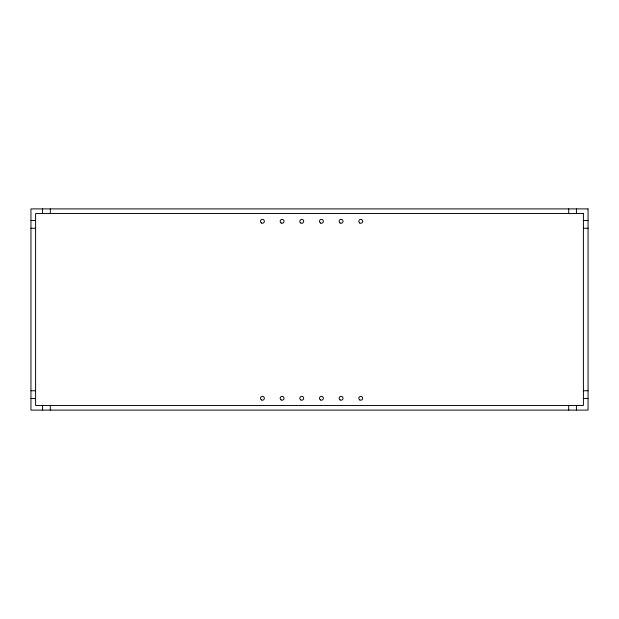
<?xml version="1.0" encoding="UTF-8"?>
<svg xmlns="http://www.w3.org/2000/svg" width="619" height="619" viewBox="0 0 619 619"><rect width="100%" height="100%" fill="white"/><g stroke="black" fill="none" stroke-linecap="round" stroke-linejoin="round"><path stroke-width="0.93" d="M30.95 220.503L35.593 220.503M583.408 220.503L588.05 220.503M30.95 228.249L35.593 228.249M583.408 228.249L588.05 228.249M30.95 390.751L35.593 390.751M583.408 390.751L588.05 390.751M30.95 398.497L35.593 398.497M583.408 398.497L588.05 398.497M576.436 208.897L576.436 213.54M576.436 405.46L576.436 410.103M568.699 208.897L568.699 213.54M568.699 405.46L568.699 410.103M50.301 208.897L50.301 213.54M50.301 405.46L50.301 410.103M42.564 208.897L42.564 213.54M42.564 405.46L42.564 410.103M588.05 208.897L30.95 208.897L30.95 410.103L588.05 410.103L588.05 208.897M583.408 213.54L35.593 213.54L35.593 405.46L583.408 405.46L583.408 213.54M300.795 222.995A1.934 1.934 0 0 0 303.697 221.316A1.934 1.934 0 0 0 300.795 219.637A1.934 1.934 0 0 0 300.795 222.995M320.456 222.995A1.934 1.934 0 0 0 323.358 221.316A1.934 1.934 0 0 0 320.456 219.637A1.934 1.934 0 0 0 320.456 222.995M340.117 222.995A1.934 1.934 0 0 0 343.027 221.316A1.934 1.934 0 0 0 340.117 219.637A1.934 1.934 0 0 0 340.117 222.995M359.786 222.995A1.934 1.934 0 0 0 362.688 221.316A1.934 1.934 0 0 0 359.786 219.637A1.934 1.934 0 0 0 359.786 222.995M281.134 222.995A1.934 1.934 0 0 0 284.036 221.316A1.934 1.934 0 0 0 281.134 219.637A1.934 1.934 0 0 0 281.134 222.995M261.473 222.995A1.934 1.934 0 0 0 264.375 221.316A1.934 1.934 0 0 0 261.473 219.637A1.934 1.934 0 0 0 261.473 222.995M359.786 399.951A1.934 1.934 0 0 0 362.688 398.28A1.934 1.934 0 0 0 359.786 396.601A1.934 1.934 0 0 0 359.786 399.951M340.117 399.951A1.934 1.934 0 0 0 343.027 398.28A1.934 1.934 0 0 0 340.117 396.601A1.934 1.934 0 0 0 340.117 399.951M320.456 399.951A1.934 1.934 0 0 0 323.358 398.28A1.934 1.934 0 0 0 320.456 396.601A1.934 1.934 0 0 0 320.456 399.951M300.795 399.951A1.934 1.934 0 0 0 303.697 398.28A1.934 1.934 0 0 0 300.795 396.601A1.934 1.934 0 0 0 300.795 399.951M281.134 399.951A1.934 1.934 0 0 0 284.036 398.28A1.934 1.934 0 0 0 281.134 396.601A1.934 1.934 0 0 0 281.134 399.951M261.473 399.951A1.934 1.934 0 0 0 264.375 398.28A1.934 1.934 0 0 0 261.473 396.601A1.934 1.934 0 0 0 261.473 399.951"/></g></svg>
